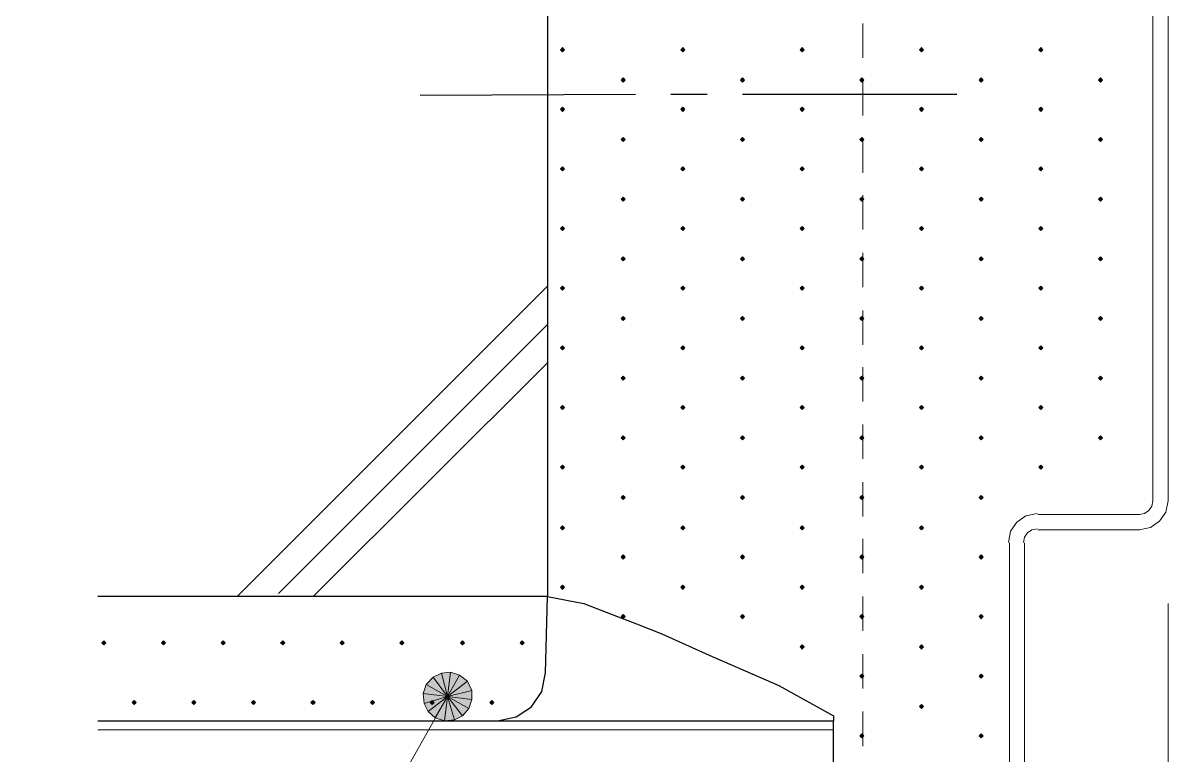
# Model space of a CAD drawing. Header units: millimetres. Extents: x 0 to 420, y 0 to 297.
# Drawn here: x 213.23 to 237.21, y 87.88 to 103.22 of the extents above; entities that cross this region are included whole.
import ezdxf

# ---------------------------------------------------------------- set-up
doc = ezdxf.new("R2010")
doc.units = ezdxf.units.MM

msp = doc.modelspace()

# ---------------------------------------------------------------- hatches: boundary and pattern name
for points in [[(224.536, 102.701), (224.515, 102.679), (224.494, 102.658), (224.515, 102.637), (224.536, 102.616), (224.557, 102.637), (224.578, 102.658), (224.557, 102.679), (224.536, 102.701)], [(227.055, 102.701), (227.034, 102.679), (227.012, 102.658), (227.034, 102.637), (227.055, 102.616), (227.076, 102.637), (227.097, 102.658), (227.076, 102.679), (227.055, 102.701)], [(229.553, 102.701), (229.531, 102.679), (229.51, 102.658), (229.531, 102.637), (229.553, 102.616), (229.574, 102.637), (229.595, 102.658), (229.574, 102.679), (229.553, 102.701)], [(232.05, 102.701), (232.029, 102.679), (232.008, 102.658), (232.029, 102.637), (232.05, 102.616), (232.071, 102.637), (232.093, 102.658), (232.071, 102.679), (232.05, 102.701)], [(234.548, 102.701), (234.527, 102.679), (234.505, 102.658), (234.527, 102.637), (234.548, 102.616), (234.569, 102.637), (234.59, 102.658), (234.569, 102.679), (234.548, 102.701)], [(225.806, 102.066), (225.785, 102.045), (225.764, 102.023), (225.785, 102.002), (225.806, 101.981), (225.827, 102.002), (225.848, 102.023), (225.827, 102.045), (225.806, 102.066)], [(228.304, 102.066), (228.283, 102.045), (228.261, 102.023), (228.283, 102.002), (228.304, 101.981), (228.325, 102.002), (228.346, 102.023), (228.325, 102.045), (228.304, 102.066)], [(230.801, 102.066), (230.78, 102.045), (230.759, 102.023), (230.78, 102.002), (230.801, 101.981), (230.822, 102.002), (230.844, 102.023), (230.822, 102.045), (230.801, 102.066)], [(233.299, 102.066), (233.278, 102.045), (233.257, 102.023), (233.278, 102.002), (233.299, 101.981), (233.32, 102.002), (233.341, 102.023), (233.32, 102.045), (233.299, 102.066)], [(235.797, 102.066), (235.776, 102.045), (235.754, 102.023), (235.776, 102.002), (235.797, 101.981), (235.818, 102.002), (235.839, 102.023), (235.818, 102.045), (235.797, 102.066)], [(224.536, 101.452), (224.515, 101.431), (224.494, 101.409), (224.515, 101.388), (224.536, 101.367), (224.557, 101.388), (224.578, 101.409), (224.557, 101.431), (224.536, 101.452)], [(227.055, 101.452), (227.034, 101.431), (227.012, 101.409), (227.034, 101.388), (227.055, 101.367), (227.076, 101.388), (227.097, 101.409), (227.076, 101.431), (227.055, 101.452)], [(229.553, 101.452), (229.531, 101.431), (229.51, 101.409), (229.531, 101.388), (229.553, 101.367), (229.574, 101.388), (229.595, 101.409), (229.574, 101.431), (229.553, 101.452)], [(232.05, 101.452), (232.029, 101.431), (232.008, 101.409), (232.029, 101.388), (232.05, 101.367), (232.071, 101.388), (232.093, 101.409), (232.071, 101.431), (232.05, 101.452)], [(234.548, 101.452), (234.527, 101.431), (234.505, 101.409), (234.527, 101.388), (234.548, 101.367), (234.569, 101.388), (234.59, 101.409), (234.569, 101.431), (234.548, 101.452)], [(225.806, 100.817), (225.785, 100.796), (225.764, 100.775), (225.785, 100.753), (225.806, 100.732), (225.827, 100.753), (225.848, 100.775), (225.827, 100.796), (225.806, 100.817)], [(228.304, 100.817), (228.283, 100.796), (228.261, 100.775), (228.283, 100.753), (228.304, 100.732), (228.325, 100.753), (228.346, 100.775), (228.325, 100.796), (228.304, 100.817)], [(230.801, 100.817), (230.78, 100.796), (230.759, 100.775), (230.78, 100.753), (230.801, 100.732), (230.822, 100.753), (230.844, 100.775), (230.822, 100.796), (230.801, 100.817)], [(233.299, 100.817), (233.278, 100.796), (233.257, 100.775), (233.278, 100.753), (233.299, 100.732), (233.32, 100.753), (233.341, 100.775), (233.32, 100.796), (233.299, 100.817)], [(235.797, 100.817), (235.776, 100.796), (235.754, 100.775), (235.776, 100.753), (235.797, 100.732), (235.818, 100.753), (235.839, 100.775), (235.818, 100.796), (235.797, 100.817)], [(224.536, 100.203), (224.515, 100.182), (224.494, 100.161), (224.515, 100.139), (224.536, 100.118), (224.557, 100.139), (224.578, 100.161), (224.557, 100.182), (224.536, 100.203)], [(227.055, 100.203), (227.034, 100.182), (227.012, 100.161), (227.034, 100.139), (227.055, 100.118), (227.076, 100.139), (227.097, 100.161), (227.076, 100.182), (227.055, 100.203)], [(229.553, 100.203), (229.531, 100.182), (229.51, 100.161), (229.531, 100.139), (229.553, 100.118), (229.574, 100.139), (229.595, 100.161), (229.574, 100.182), (229.553, 100.203)], [(232.05, 100.203), (232.029, 100.182), (232.008, 100.161), (232.029, 100.139), (232.05, 100.118), (232.071, 100.139), (232.093, 100.161), (232.071, 100.182), (232.05, 100.203)], [(234.548, 100.203), (234.527, 100.182), (234.505, 100.161), (234.527, 100.139), (234.548, 100.118), (234.569, 100.139), (234.59, 100.161), (234.569, 100.182), (234.548, 100.203)], [(225.806, 99.568), (225.785, 99.547), (225.764, 99.526), (225.785, 99.504), (225.806, 99.483), (225.827, 99.504), (225.848, 99.526), (225.827, 99.547), (225.806, 99.568)], [(228.304, 99.568), (228.283, 99.547), (228.261, 99.526), (228.283, 99.504), (228.304, 99.483), (228.325, 99.504), (228.346, 99.526), (228.325, 99.547), (228.304, 99.568)], [(230.801, 99.568), (230.78, 99.547), (230.759, 99.526), (230.78, 99.504), (230.801, 99.483), (230.822, 99.504), (230.844, 99.526), (230.822, 99.547), (230.801, 99.568)], [(233.299, 99.568), (233.278, 99.547), (233.257, 99.526), (233.278, 99.504), (233.299, 99.483), (233.32, 99.504), (233.341, 99.526), (233.32, 99.547), (233.299, 99.568)], [(235.797, 99.568), (235.776, 99.547), (235.754, 99.526), (235.776, 99.504), (235.797, 99.483), (235.818, 99.504), (235.839, 99.526), (235.818, 99.547), (235.797, 99.568)], [(224.536, 98.954), (224.515, 98.933), (224.494, 98.912), (224.515, 98.891), (224.536, 98.87), (224.557, 98.891), (224.578, 98.912), (224.557, 98.933), (224.536, 98.954)], [(227.055, 98.954), (227.034, 98.933), (227.012, 98.912), (227.034, 98.891), (227.055, 98.87), (227.076, 98.891), (227.097, 98.912), (227.076, 98.933), (227.055, 98.954)], [(229.553, 98.954), (229.531, 98.933), (229.51, 98.912), (229.531, 98.891), (229.553, 98.87), (229.574, 98.891), (229.595, 98.912), (229.574, 98.933), (229.553, 98.954)], [(232.05, 98.954), (232.029, 98.933), (232.008, 98.912), (232.029, 98.891), (232.05, 98.87), (232.071, 98.891), (232.093, 98.912), (232.071, 98.933), (232.05, 98.954)], [(234.548, 98.954), (234.527, 98.933), (234.505, 98.912), (234.527, 98.891), (234.548, 98.87), (234.569, 98.891), (234.59, 98.912), (234.569, 98.933), (234.548, 98.954)], [(225.806, 98.319), (225.785, 98.298), (225.764, 98.277), (225.785, 98.256), (225.806, 98.234), (225.827, 98.256), (225.848, 98.277), (225.827, 98.298), (225.806, 98.319)], [(228.304, 98.319), (228.283, 98.298), (228.261, 98.277), (228.283, 98.256), (228.304, 98.234), (228.325, 98.256), (228.346, 98.277), (228.325, 98.298), (228.304, 98.319)], [(230.801, 98.319), (230.78, 98.298), (230.759, 98.277), (230.78, 98.256), (230.801, 98.234), (230.822, 98.256), (230.844, 98.277), (230.822, 98.298), (230.801, 98.319)], [(233.299, 98.319), (233.278, 98.298), (233.257, 98.277), (233.278, 98.256), (233.299, 98.234), (233.32, 98.256), (233.341, 98.277), (233.32, 98.298), (233.299, 98.319)], [(235.797, 98.319), (235.776, 98.298), (235.754, 98.277), (235.776, 98.256), (235.797, 98.234), (235.818, 98.256), (235.839, 98.277), (235.818, 98.298), (235.797, 98.319)], [(224.536, 97.705), (224.515, 97.684), (224.494, 97.663), (224.515, 97.642), (224.536, 97.621), (224.557, 97.642), (224.578, 97.663), (224.557, 97.684), (224.536, 97.705)], [(227.055, 97.705), (227.034, 97.684), (227.012, 97.663), (227.034, 97.642), (227.055, 97.621), (227.076, 97.642), (227.097, 97.663), (227.076, 97.684), (227.055, 97.705)], [(229.553, 97.705), (229.531, 97.684), (229.51, 97.663), (229.531, 97.642), (229.553, 97.621), (229.574, 97.642), (229.595, 97.663), (229.574, 97.684), (229.553, 97.705)], [(232.05, 97.705), (232.029, 97.684), (232.008, 97.663), (232.029, 97.642), (232.05, 97.621), (232.071, 97.642), (232.093, 97.663), (232.071, 97.684), (232.05, 97.705)], [(234.548, 97.705), (234.527, 97.684), (234.505, 97.663), (234.527, 97.642), (234.548, 97.621), (234.569, 97.642), (234.59, 97.663), (234.569, 97.684), (234.548, 97.705)], [(225.806, 97.07), (225.785, 97.049), (225.764, 97.028), (225.785, 97.007), (225.806, 96.986), (225.827, 97.007), (225.848, 97.028), (225.827, 97.049), (225.806, 97.07)], [(228.304, 97.07), (228.283, 97.049), (228.261, 97.028), (228.283, 97.007), (228.304, 96.986), (228.325, 97.007), (228.346, 97.028), (228.325, 97.049), (228.304, 97.07)], [(230.801, 97.07), (230.78, 97.049), (230.759, 97.028), (230.78, 97.007), (230.801, 96.986), (230.822, 97.007), (230.844, 97.028), (230.822, 97.049), (230.801, 97.07)], [(233.299, 97.07), (233.278, 97.049), (233.257, 97.028), (233.278, 97.007), (233.299, 96.986), (233.32, 97.007), (233.341, 97.028), (233.32, 97.049), (233.299, 97.07)], [(235.797, 97.07), (235.776, 97.049), (235.754, 97.028), (235.776, 97.007), (235.797, 96.986), (235.818, 97.007), (235.839, 97.028), (235.818, 97.049), (235.797, 97.07)], [(224.536, 96.456), (224.515, 96.435), (224.494, 96.414), (224.515, 96.393), (224.536, 96.372), (224.557, 96.393), (224.578, 96.414), (224.557, 96.435), (224.536, 96.456)], [(227.055, 96.456), (227.034, 96.435), (227.012, 96.414), (227.034, 96.393), (227.055, 96.372), (227.076, 96.393), (227.097, 96.414), (227.076, 96.435), (227.055, 96.456)], [(229.553, 96.456), (229.531, 96.435), (229.51, 96.414), (229.531, 96.393), (229.553, 96.372), (229.574, 96.393), (229.595, 96.414), (229.574, 96.435), (229.553, 96.456)], [(232.05, 96.456), (232.029, 96.435), (232.008, 96.414), (232.029, 96.393), (232.05, 96.372), (232.071, 96.393), (232.093, 96.414), (232.071, 96.435), (232.05, 96.456)], [(234.548, 96.456), (234.527, 96.435), (234.505, 96.414), (234.527, 96.393), (234.548, 96.372), (234.569, 96.393), (234.59, 96.414), (234.569, 96.435), (234.548, 96.456)], [(225.806, 95.821), (225.785, 95.8), (225.764, 95.779), (225.785, 95.758), (225.806, 95.737), (225.827, 95.758), (225.848, 95.779), (225.827, 95.8), (225.806, 95.821)], [(228.304, 95.821), (228.283, 95.8), (228.261, 95.779), (228.283, 95.758), (228.304, 95.737), (228.325, 95.758), (228.346, 95.779), (228.325, 95.8), (228.304, 95.821)], [(230.801, 95.821), (230.78, 95.8), (230.759, 95.779), (230.78, 95.758), (230.801, 95.737), (230.822, 95.758), (230.844, 95.779), (230.822, 95.8), (230.801, 95.821)], [(233.299, 95.821), (233.278, 95.8), (233.257, 95.779), (233.278, 95.758), (233.299, 95.737), (233.32, 95.758), (233.341, 95.779), (233.32, 95.8), (233.299, 95.821)], [(235.797, 95.821), (235.776, 95.8), (235.754, 95.779), (235.776, 95.758), (235.797, 95.737), (235.818, 95.758), (235.839, 95.779), (235.818, 95.8), (235.797, 95.821)], [(224.536, 95.208), (224.515, 95.187), (224.494, 95.165), (224.515, 95.144), (224.536, 95.123), (224.557, 95.144), (224.578, 95.165), (224.557, 95.187), (224.536, 95.208)], [(227.055, 95.208), (227.034, 95.187), (227.012, 95.165), (227.034, 95.144), (227.055, 95.123), (227.076, 95.144), (227.097, 95.165), (227.076, 95.187), (227.055, 95.208)], [(229.553, 95.208), (229.531, 95.187), (229.51, 95.165), (229.531, 95.144), (229.553, 95.123), (229.574, 95.144), (229.595, 95.165), (229.574, 95.187), (229.553, 95.208)], [(232.05, 95.208), (232.029, 95.187), (232.008, 95.165), (232.029, 95.144), (232.05, 95.123), (232.071, 95.144), (232.093, 95.165), (232.071, 95.187), (232.05, 95.208)], [(234.548, 95.208), (234.527, 95.187), (234.505, 95.165), (234.527, 95.144), (234.548, 95.123), (234.569, 95.144), (234.59, 95.165), (234.569, 95.187), (234.548, 95.208)], [(225.806, 94.573), (225.785, 94.552), (225.764, 94.53), (225.785, 94.509), (225.806, 94.488), (225.827, 94.509), (225.848, 94.53), (225.827, 94.552), (225.806, 94.573)], [(228.304, 94.573), (228.283, 94.552), (228.261, 94.53), (228.283, 94.509), (228.304, 94.488), (228.325, 94.509), (228.346, 94.53), (228.325, 94.552), (228.304, 94.573)], [(230.801, 94.573), (230.78, 94.552), (230.759, 94.53), (230.78, 94.509), (230.801, 94.488), (230.822, 94.509), (230.844, 94.53), (230.822, 94.552), (230.801, 94.573)], [(233.299, 94.573), (233.278, 94.552), (233.257, 94.53), (233.278, 94.509), (233.299, 94.488), (233.32, 94.509), (233.341, 94.53), (233.32, 94.552), (233.299, 94.573)], [(235.797, 94.573), (235.776, 94.552), (235.754, 94.53), (235.776, 94.509), (235.797, 94.488), (235.818, 94.509), (235.839, 94.53), (235.818, 94.552), (235.797, 94.573)], [(224.536, 93.959), (224.515, 93.938), (224.494, 93.916), (224.515, 93.895), (224.536, 93.874), (224.557, 93.895), (224.578, 93.916), (224.557, 93.938), (224.536, 93.959)], [(227.055, 93.959), (227.034, 93.938), (227.012, 93.916), (227.034, 93.895), (227.055, 93.874), (227.076, 93.895), (227.097, 93.916), (227.076, 93.938), (227.055, 93.959)], [(229.553, 93.959), (229.531, 93.938), (229.51, 93.916), (229.531, 93.895), (229.553, 93.874), (229.574, 93.895), (229.595, 93.916), (229.574, 93.938), (229.553, 93.959)], [(232.05, 93.959), (232.029, 93.938), (232.008, 93.916), (232.029, 93.895), (232.05, 93.874), (232.071, 93.895), (232.093, 93.916), (232.071, 93.938), (232.05, 93.959)], [(234.548, 93.959), (234.527, 93.938), (234.505, 93.916), (234.527, 93.895), (234.548, 93.874), (234.569, 93.895), (234.59, 93.916), (234.569, 93.938), (234.548, 93.959)], [(225.806, 93.324), (225.785, 93.303), (225.764, 93.281), (225.785, 93.26), (225.806, 93.239), (225.827, 93.26), (225.848, 93.281), (225.827, 93.303), (225.806, 93.324)], [(228.304, 93.324), (228.283, 93.303), (228.261, 93.281), (228.283, 93.26), (228.304, 93.239), (228.325, 93.26), (228.346, 93.281), (228.325, 93.303), (228.304, 93.324)], [(230.801, 93.324), (230.78, 93.303), (230.759, 93.281), (230.78, 93.26), (230.801, 93.239), (230.822, 93.26), (230.844, 93.281), (230.822, 93.303), (230.801, 93.324)], [(233.299, 93.324), (233.278, 93.303), (233.257, 93.281), (233.278, 93.26), (233.299, 93.239), (233.32, 93.26), (233.341, 93.281), (233.32, 93.303), (233.299, 93.324)], [(224.536, 92.689), (224.515, 92.668), (224.494, 92.646), (224.515, 92.625), (224.536, 92.604), (224.557, 92.625), (224.578, 92.646), (224.557, 92.668), (224.536, 92.689)], [(227.055, 92.689), (227.034, 92.668), (227.012, 92.646), (227.034, 92.625), (227.055, 92.604), (227.076, 92.625), (227.097, 92.646), (227.076, 92.668), (227.055, 92.689)], [(229.553, 92.689), (229.531, 92.668), (229.51, 92.646), (229.531, 92.625), (229.553, 92.604), (229.574, 92.625), (229.595, 92.646), (229.574, 92.668), (229.553, 92.689)], [(232.05, 92.689), (232.029, 92.668), (232.008, 92.646), (232.029, 92.625), (232.05, 92.604), (232.071, 92.625), (232.093, 92.646), (232.071, 92.668), (232.05, 92.689)], [(225.806, 92.075), (225.785, 92.054), (225.764, 92.033), (225.785, 92.012), (225.806, 91.99), (225.827, 92.012), (225.848, 92.033), (225.827, 92.054), (225.806, 92.075)], [(228.304, 92.075), (228.283, 92.054), (228.261, 92.033), (228.283, 92.012), (228.304, 91.99), (228.325, 92.012), (228.346, 92.033), (228.325, 92.054), (228.304, 92.075)], [(230.801, 92.075), (230.78, 92.054), (230.759, 92.033), (230.78, 92.012), (230.801, 91.99), (230.822, 92.012), (230.844, 92.033), (230.822, 92.054), (230.801, 92.075)], [(233.299, 92.075), (233.278, 92.054), (233.257, 92.033), (233.278, 92.012), (233.299, 91.99), (233.32, 92.012), (233.341, 92.033), (233.32, 92.054), (233.299, 92.075)], [(224.536, 91.44), (224.515, 91.419), (224.494, 91.398), (224.515, 91.377), (224.536, 91.355), (224.557, 91.377), (224.578, 91.398), (224.557, 91.419), (224.536, 91.44)], [(227.055, 91.44), (227.034, 91.419), (227.012, 91.398), (227.034, 91.377), (227.055, 91.355), (227.076, 91.377), (227.097, 91.398), (227.076, 91.419), (227.055, 91.44)], [(229.553, 91.44), (229.531, 91.419), (229.51, 91.398), (229.531, 91.377), (229.553, 91.355), (229.574, 91.377), (229.595, 91.398), (229.574, 91.419), (229.553, 91.44)], [(232.05, 91.44), (232.029, 91.419), (232.008, 91.398), (232.029, 91.377), (232.05, 91.355), (232.071, 91.377), (232.093, 91.398), (232.071, 91.419), (232.05, 91.44)], [(225.806, 90.826), (225.785, 90.805), (225.764, 90.784), (225.785, 90.763), (225.806, 90.741), (225.827, 90.763), (225.848, 90.784), (225.827, 90.805), (225.806, 90.826)], [(228.304, 90.826), (228.283, 90.805), (228.261, 90.784), (228.283, 90.763), (228.304, 90.741), (228.325, 90.763), (228.346, 90.784), (228.325, 90.805), (228.304, 90.826)], [(230.801, 90.826), (230.78, 90.805), (230.759, 90.784), (230.78, 90.763), (230.801, 90.741), (230.822, 90.763), (230.844, 90.784), (230.822, 90.805), (230.801, 90.826)], [(233.299, 90.826), (233.278, 90.805), (233.257, 90.784), (233.278, 90.763), (233.299, 90.741), (233.32, 90.763), (233.341, 90.784), (233.32, 90.805), (233.299, 90.826)], [(214.926, 90.276), (214.905, 90.255), (214.884, 90.234), (214.905, 90.212), (214.926, 90.191), (214.947, 90.212), (214.969, 90.234), (214.947, 90.255), (214.926, 90.276)], [(216.175, 90.276), (216.154, 90.255), (216.133, 90.234), (216.154, 90.212), (216.175, 90.191), (216.196, 90.212), (216.218, 90.234), (216.196, 90.255), (216.175, 90.276)], [(217.424, 90.276), (217.403, 90.255), (217.382, 90.234), (217.403, 90.212), (217.424, 90.191), (217.445, 90.212), (217.466, 90.234), (217.445, 90.255), (217.424, 90.276)], [(218.673, 90.276), (218.652, 90.255), (218.63, 90.234), (218.652, 90.212), (218.673, 90.191), (218.694, 90.212), (218.715, 90.234), (218.694, 90.255), (218.673, 90.276)], [(219.922, 90.276), (219.901, 90.255), (219.879, 90.234), (219.901, 90.212), (219.922, 90.191), (219.943, 90.212), (219.964, 90.234), (219.943, 90.255), (219.922, 90.276)], [(221.171, 90.276), (221.149, 90.255), (221.128, 90.234), (221.149, 90.212), (221.171, 90.191), (221.192, 90.212), (221.213, 90.234), (221.192, 90.255), (221.171, 90.276)], [(222.441, 90.276), (222.419, 90.255), (222.398, 90.234), (222.419, 90.212), (222.441, 90.191), (222.462, 90.212), (222.483, 90.234), (222.462, 90.255), (222.441, 90.276)], [(223.689, 90.276), (223.668, 90.255), (223.647, 90.234), (223.668, 90.212), (223.689, 90.191), (223.711, 90.212), (223.732, 90.234), (223.711, 90.255), (223.689, 90.276)], [(229.553, 90.191), (229.531, 90.17), (229.51, 90.149), (229.531, 90.128), (229.553, 90.106), (229.574, 90.128), (229.595, 90.149), (229.574, 90.17), (229.553, 90.191)], [(232.05, 90.191), (232.029, 90.17), (232.008, 90.149), (232.029, 90.128), (232.05, 90.106), (232.071, 90.128), (232.093, 90.149), (232.071, 90.17), (232.05, 90.191)], [(230.801, 89.577), (230.78, 89.556), (230.759, 89.535), (230.78, 89.514), (230.801, 89.493), (230.822, 89.514), (230.844, 89.535), (230.822, 89.556), (230.801, 89.577)], [(233.299, 89.577), (233.278, 89.556), (233.257, 89.535), (233.278, 89.514), (233.299, 89.493), (233.32, 89.514), (233.341, 89.535), (233.32, 89.556), (233.299, 89.577)], [(215.561, 89.027), (215.54, 89.006), (215.519, 88.985), (215.54, 88.963), (215.561, 88.942), (215.583, 88.963), (215.604, 88.985), (215.583, 89.006), (215.561, 89.027)], [(216.81, 89.027), (216.789, 89.006), (216.768, 88.985), (216.789, 88.963), (216.81, 88.942), (216.831, 88.963), (216.853, 88.985), (216.831, 89.006), (216.81, 89.027)], [(218.059, 89.027), (218.038, 89.006), (218.017, 88.985), (218.038, 88.963), (218.059, 88.942), (218.08, 88.963), (218.101, 88.985), (218.08, 89.006), (218.059, 89.027)], [(219.308, 89.027), (219.287, 89.006), (219.266, 88.985), (219.287, 88.963), (219.308, 88.942), (219.329, 88.963), (219.35, 88.985), (219.329, 89.006), (219.308, 89.027)], [(220.557, 89.027), (220.536, 89.006), (220.514, 88.985), (220.536, 88.963), (220.557, 88.942), (220.578, 88.963), (220.599, 88.985), (220.578, 89.006), (220.557, 89.027)], [(221.805, 89.027), (221.784, 89.006), (221.763, 88.985), (221.784, 88.963), (221.805, 88.942), (221.827, 88.963), (221.848, 88.985), (221.827, 89.006), (221.805, 89.027)], [(222.441, 88.709), (222.568, 88.858), (222.123, 89.112), (222.441, 88.709)], [(223.054, 89.027), (223.033, 89.006), (223.012, 88.985), (223.033, 88.963), (223.054, 88.942), (223.076, 88.963), (223.097, 88.985), (223.076, 89.006), (223.054, 89.027)], [(232.05, 88.942), (232.029, 88.921), (232.008, 88.9), (232.029, 88.879), (232.05, 88.858), (232.071, 88.879), (232.093, 88.9), (232.071, 88.921), (232.05, 88.942)], [(230.801, 88.329), (230.78, 88.307), (230.759, 88.286), (230.78, 88.265), (230.801, 88.244), (230.822, 88.265), (230.844, 88.286), (230.822, 88.307), (230.801, 88.329)], [(233.299, 88.329), (233.278, 88.307), (233.257, 88.286), (233.278, 88.265), (233.299, 88.244), (233.32, 88.265), (233.341, 88.286), (233.32, 88.307), (233.299, 88.329)]]:
    msp.add_hatch(color=7).paths.add_polyline_path(points)
h = msp.add_hatch(color=7)
h.paths.add_polyline_path([(221.996, 89.598), (221.827, 89.514), (222.123, 89.112), (221.996, 89.598)])
h.paths.add_polyline_path([(221.827, 89.514), (222.123, 89.112), (221.679, 89.366), (221.827, 89.514)])
h.paths.add_polyline_path([(222.123, 89.112), (221.679, 89.366), (221.615, 89.175), (222.123, 89.112)])
h = msp.add_hatch(color=7)
h.paths.add_polyline_path([(222.546, 89.429), (222.377, 89.556), (222.123, 89.112), (222.546, 89.429)])
h.paths.add_polyline_path([(222.377, 89.556), (222.123, 89.112), (222.187, 89.62), (222.377, 89.556)])
h.paths.add_polyline_path([(222.123, 89.112), (222.187, 89.62), (221.996, 89.598), (222.123, 89.112)])
h = msp.add_hatch(color=7)
h.paths.add_polyline_path([(222.568, 88.858), (222.631, 89.048), (222.123, 89.112), (222.568, 88.858)])
h.paths.add_polyline_path([(222.631, 89.048), (222.123, 89.112), (222.631, 89.239), (222.631, 89.048)])
h.paths.add_polyline_path([(222.123, 89.112), (222.631, 89.239), (222.546, 89.429), (222.123, 89.112)])
h = msp.add_hatch(color=7)
h.paths.add_polyline_path([(221.615, 89.175), (221.636, 88.963), (222.123, 89.112), (221.615, 89.175)])
h.paths.add_polyline_path([(221.636, 88.963), (222.123, 89.112), (221.721, 88.794), (221.636, 88.963)])
h.paths.add_polyline_path([(222.123, 89.112), (221.721, 88.794), (221.869, 88.667), (222.123, 89.112)])
h = msp.add_hatch(color=7)
h.paths.add_polyline_path([(221.869, 88.667), (222.06, 88.604), (222.123, 89.112), (221.869, 88.667)])
h.paths.add_polyline_path([(222.06, 88.604), (222.123, 89.112), (222.271, 88.625), (222.06, 88.604)])
h.paths.add_polyline_path([(222.123, 89.112), (222.271, 88.625), (222.441, 88.709), (222.123, 89.112)])

# ---------------------------------------------------------------- linework, layer by layer
at = {"lineweight": 25}
for points in [[(214.799, 111.21), (224.219, 111.21), (224.219, 91.207), (214.799, 91.207)], [(221.552, 101.706), (226.06, 101.727)], [(226.801, 101.727), (227.563, 101.727)], [(228.304, 101.727), (232.791, 101.727)]]:
    msp.add_lwpolyline(points, dxfattribs=at)
at = {"lineweight": 13}
for points in [[(236.897, 93.197), (236.897, 109.199)], [(237.215, 93.197), (237.215, 109.199)], [(230.822, 102.489), (230.822, 103.209)], [(230.822, 101.282), (230.822, 102.002)], [(230.822, 100.076), (230.822, 100.796)], [(230.822, 98.891), (230.822, 99.61)], [(230.822, 97.684), (230.822, 98.404)], [(224.219, 97.705), (217.72, 91.207)], [(230.822, 96.478), (230.822, 97.197)], [(224.219, 96.901), (218.588, 91.271)], [(224.219, 96.097), (219.308, 91.207)], [(230.822, 95.292), (230.822, 96.012)], [(230.822, 94.086), (230.822, 94.805)], [(230.822, 92.879), (230.822, 93.599)], [(236.612, 92.922), (236.723, 92.944), (236.814, 93.005), (236.875, 93.096), (236.897, 93.207)], [(236.612, 92.604), (236.846, 92.652), (237.038, 92.781), (237.167, 92.973), (237.215, 93.207)], [(234.474, 92.943), (234.239, 92.895), (234.047, 92.766), (233.918, 92.574), (233.871, 92.34)], [(234.484, 92.922), (236.622, 92.922)], [(234.474, 92.625), (234.363, 92.603), (234.272, 92.542), (234.21, 92.451), (234.188, 92.34)], [(234.484, 92.604), (236.622, 92.604)], [(230.822, 91.694), (230.822, 92.414)], [(233.892, 84.603), (233.892, 92.329)], [(234.209, 84.603), (234.209, 92.329)], [(230.822, 90.487), (230.822, 91.207)], [(237.215, 91.059), (237.215, 77.343)], [(230.822, 89.281), (230.822, 90.001)], [(222.123, 89.112), (213.233, 73.343)], [(230.822, 88.074), (230.822, 88.794)], [(214.799, 88.413), (230.209, 88.413)]]:
    msp.add_lwpolyline(points, dxfattribs=at)
at = {"lineweight": 0}
for points in [[(224.536, 102.701), (224.515, 102.679), (224.494, 102.658), (224.515, 102.637), (224.536, 102.616), (224.557, 102.637), (224.578, 102.658), (224.557, 102.679)], [(227.055, 102.701), (227.034, 102.679), (227.012, 102.658), (227.034, 102.637), (227.055, 102.616), (227.076, 102.637), (227.097, 102.658), (227.076, 102.679)], [(229.553, 102.701), (229.531, 102.679), (229.51, 102.658), (229.531, 102.637), (229.553, 102.616), (229.574, 102.637), (229.595, 102.658), (229.574, 102.679)], [(232.05, 102.701), (232.029, 102.679), (232.008, 102.658), (232.029, 102.637), (232.05, 102.616), (232.071, 102.637), (232.093, 102.658), (232.071, 102.679)], [(234.548, 102.701), (234.527, 102.679), (234.505, 102.658), (234.527, 102.637), (234.548, 102.616), (234.569, 102.637), (234.59, 102.658), (234.569, 102.679)], [(225.806, 102.066), (225.785, 102.045), (225.764, 102.023), (225.785, 102.002), (225.806, 101.981), (225.827, 102.002), (225.848, 102.023), (225.827, 102.045)], [(228.304, 102.066), (228.283, 102.045), (228.261, 102.023), (228.283, 102.002), (228.304, 101.981), (228.325, 102.002), (228.346, 102.023), (228.325, 102.045)], [(230.801, 102.066), (230.78, 102.045), (230.759, 102.023), (230.78, 102.002), (230.801, 101.981), (230.822, 102.002), (230.844, 102.023), (230.822, 102.045)], [(233.299, 102.066), (233.278, 102.045), (233.257, 102.023), (233.278, 102.002), (233.299, 101.981), (233.32, 102.002), (233.341, 102.023), (233.32, 102.045)], [(235.797, 102.066), (235.776, 102.045), (235.754, 102.023), (235.776, 102.002), (235.797, 101.981), (235.818, 102.002), (235.839, 102.023), (235.818, 102.045)], [(224.536, 101.452), (224.515, 101.431), (224.494, 101.409), (224.515, 101.388), (224.536, 101.367), (224.557, 101.388), (224.578, 101.409), (224.557, 101.431)], [(227.055, 101.452), (227.034, 101.431), (227.012, 101.409), (227.034, 101.388), (227.055, 101.367), (227.076, 101.388), (227.097, 101.409), (227.076, 101.431)], [(229.553, 101.452), (229.531, 101.431), (229.51, 101.409), (229.531, 101.388), (229.553, 101.367), (229.574, 101.388), (229.595, 101.409), (229.574, 101.431)], [(232.05, 101.452), (232.029, 101.431), (232.008, 101.409), (232.029, 101.388), (232.05, 101.367), (232.071, 101.388), (232.093, 101.409), (232.071, 101.431)], [(234.548, 101.452), (234.527, 101.431), (234.505, 101.409), (234.527, 101.388), (234.548, 101.367), (234.569, 101.388), (234.59, 101.409), (234.569, 101.431)], [(225.806, 100.817), (225.785, 100.796), (225.764, 100.775), (225.785, 100.753), (225.806, 100.732), (225.827, 100.753), (225.848, 100.775), (225.827, 100.796)], [(228.304, 100.817), (228.283, 100.796), (228.261, 100.775), (228.283, 100.753), (228.304, 100.732), (228.325, 100.753), (228.346, 100.775), (228.325, 100.796)], [(230.801, 100.817), (230.78, 100.796), (230.759, 100.775), (230.78, 100.753), (230.801, 100.732), (230.822, 100.753), (230.844, 100.775), (230.822, 100.796)], [(233.299, 100.817), (233.278, 100.796), (233.257, 100.775), (233.278, 100.753), (233.299, 100.732), (233.32, 100.753), (233.341, 100.775), (233.32, 100.796)], [(235.797, 100.817), (235.776, 100.796), (235.754, 100.775), (235.776, 100.753), (235.797, 100.732), (235.818, 100.753), (235.839, 100.775), (235.818, 100.796)], [(224.536, 100.203), (224.515, 100.182), (224.494, 100.161), (224.515, 100.139), (224.536, 100.118), (224.557, 100.139), (224.578, 100.161), (224.557, 100.182)], [(227.055, 100.203), (227.034, 100.182), (227.012, 100.161), (227.034, 100.139), (227.055, 100.118), (227.076, 100.139), (227.097, 100.161), (227.076, 100.182)], [(229.553, 100.203), (229.531, 100.182), (229.51, 100.161), (229.531, 100.139), (229.553, 100.118), (229.574, 100.139), (229.595, 100.161), (229.574, 100.182)], [(232.05, 100.203), (232.029, 100.182), (232.008, 100.161), (232.029, 100.139), (232.05, 100.118), (232.071, 100.139), (232.093, 100.161), (232.071, 100.182)], [(234.548, 100.203), (234.527, 100.182), (234.505, 100.161), (234.527, 100.139), (234.548, 100.118), (234.569, 100.139), (234.59, 100.161), (234.569, 100.182)], [(225.806, 99.568), (225.785, 99.547), (225.764, 99.526), (225.785, 99.504), (225.806, 99.483), (225.827, 99.504), (225.848, 99.526), (225.827, 99.547)], [(228.304, 99.568), (228.283, 99.547), (228.261, 99.526), (228.283, 99.504), (228.304, 99.483), (228.325, 99.504), (228.346, 99.526), (228.325, 99.547)], [(230.801, 99.568), (230.78, 99.547), (230.759, 99.526), (230.78, 99.504), (230.801, 99.483), (230.822, 99.504), (230.844, 99.526), (230.822, 99.547)], [(233.299, 99.568), (233.278, 99.547), (233.257, 99.526), (233.278, 99.504), (233.299, 99.483), (233.32, 99.504), (233.341, 99.526), (233.32, 99.547)], [(235.797, 99.568), (235.776, 99.547), (235.754, 99.526), (235.776, 99.504), (235.797, 99.483), (235.818, 99.504), (235.839, 99.526), (235.818, 99.547)], [(224.536, 98.954), (224.515, 98.933), (224.494, 98.912), (224.515, 98.891), (224.536, 98.87), (224.557, 98.891), (224.578, 98.912), (224.557, 98.933)], [(227.055, 98.954), (227.034, 98.933), (227.012, 98.912), (227.034, 98.891), (227.055, 98.87), (227.076, 98.891), (227.097, 98.912), (227.076, 98.933)], [(229.553, 98.954), (229.531, 98.933), (229.51, 98.912), (229.531, 98.891), (229.553, 98.87), (229.574, 98.891), (229.595, 98.912), (229.574, 98.933)], [(232.05, 98.954), (232.029, 98.933), (232.008, 98.912), (232.029, 98.891), (232.05, 98.87), (232.071, 98.891), (232.093, 98.912), (232.071, 98.933)], [(234.548, 98.954), (234.527, 98.933), (234.505, 98.912), (234.527, 98.891), (234.548, 98.87), (234.569, 98.891), (234.59, 98.912), (234.569, 98.933)], [(225.806, 98.319), (225.785, 98.298), (225.764, 98.277), (225.785, 98.256), (225.806, 98.234), (225.827, 98.256), (225.848, 98.277), (225.827, 98.298)], [(228.304, 98.319), (228.283, 98.298), (228.261, 98.277), (228.283, 98.256), (228.304, 98.234), (228.325, 98.256), (228.346, 98.277), (228.325, 98.298)], [(230.801, 98.319), (230.78, 98.298), (230.759, 98.277), (230.78, 98.256), (230.801, 98.234), (230.822, 98.256), (230.844, 98.277), (230.822, 98.298)], [(233.299, 98.319), (233.278, 98.298), (233.257, 98.277), (233.278, 98.256), (233.299, 98.234), (233.32, 98.256), (233.341, 98.277), (233.32, 98.298)], [(235.797, 98.319), (235.776, 98.298), (235.754, 98.277), (235.776, 98.256), (235.797, 98.234), (235.818, 98.256), (235.839, 98.277), (235.818, 98.298)], [(224.536, 97.705), (224.515, 97.684), (224.494, 97.663), (224.515, 97.642), (224.536, 97.621), (224.557, 97.642), (224.578, 97.663), (224.557, 97.684)], [(227.055, 97.705), (227.034, 97.684), (227.012, 97.663), (227.034, 97.642), (227.055, 97.621), (227.076, 97.642), (227.097, 97.663), (227.076, 97.684)], [(229.553, 97.705), (229.531, 97.684), (229.51, 97.663), (229.531, 97.642), (229.553, 97.621), (229.574, 97.642), (229.595, 97.663), (229.574, 97.684)], [(232.05, 97.705), (232.029, 97.684), (232.008, 97.663), (232.029, 97.642), (232.05, 97.621), (232.071, 97.642), (232.093, 97.663), (232.071, 97.684)], [(234.548, 97.705), (234.527, 97.684), (234.505, 97.663), (234.527, 97.642), (234.548, 97.621), (234.569, 97.642), (234.59, 97.663), (234.569, 97.684)], [(225.806, 97.07), (225.785, 97.049), (225.764, 97.028), (225.785, 97.007), (225.806, 96.986), (225.827, 97.007), (225.848, 97.028), (225.827, 97.049)], [(228.304, 97.07), (228.283, 97.049), (228.261, 97.028), (228.283, 97.007), (228.304, 96.986), (228.325, 97.007), (228.346, 97.028), (228.325, 97.049)], [(230.801, 97.07), (230.78, 97.049), (230.759, 97.028), (230.78, 97.007), (230.801, 96.986), (230.822, 97.007), (230.844, 97.028), (230.822, 97.049)], [(233.299, 97.07), (233.278, 97.049), (233.257, 97.028), (233.278, 97.007), (233.299, 96.986), (233.32, 97.007), (233.341, 97.028), (233.32, 97.049)], [(235.797, 97.07), (235.776, 97.049), (235.754, 97.028), (235.776, 97.007), (235.797, 96.986), (235.818, 97.007), (235.839, 97.028), (235.818, 97.049)], [(224.536, 96.456), (224.515, 96.435), (224.494, 96.414), (224.515, 96.393), (224.536, 96.372), (224.557, 96.393), (224.578, 96.414), (224.557, 96.435)], [(227.055, 96.456), (227.034, 96.435), (227.012, 96.414), (227.034, 96.393), (227.055, 96.372), (227.076, 96.393), (227.097, 96.414), (227.076, 96.435)], [(229.553, 96.456), (229.531, 96.435), (229.51, 96.414), (229.531, 96.393), (229.553, 96.372), (229.574, 96.393), (229.595, 96.414), (229.574, 96.435)], [(232.05, 96.456), (232.029, 96.435), (232.008, 96.414), (232.029, 96.393), (232.05, 96.372), (232.071, 96.393), (232.093, 96.414), (232.071, 96.435)], [(234.548, 96.456), (234.527, 96.435), (234.505, 96.414), (234.527, 96.393), (234.548, 96.372), (234.569, 96.393), (234.59, 96.414), (234.569, 96.435)], [(225.806, 95.821), (225.785, 95.8), (225.764, 95.779), (225.785, 95.758), (225.806, 95.737), (225.827, 95.758), (225.848, 95.779), (225.827, 95.8)], [(228.304, 95.821), (228.283, 95.8), (228.261, 95.779), (228.283, 95.758), (228.304, 95.737), (228.325, 95.758), (228.346, 95.779), (228.325, 95.8)], [(230.801, 95.821), (230.78, 95.8), (230.759, 95.779), (230.78, 95.758), (230.801, 95.737), (230.822, 95.758), (230.844, 95.779), (230.822, 95.8)], [(233.299, 95.821), (233.278, 95.8), (233.257, 95.779), (233.278, 95.758), (233.299, 95.737), (233.32, 95.758), (233.341, 95.779), (233.32, 95.8)], [(235.797, 95.821), (235.776, 95.8), (235.754, 95.779), (235.776, 95.758), (235.797, 95.737), (235.818, 95.758), (235.839, 95.779), (235.818, 95.8)], [(224.536, 95.208), (224.515, 95.187), (224.494, 95.165), (224.515, 95.144), (224.536, 95.123), (224.557, 95.144), (224.578, 95.165), (224.557, 95.187)], [(227.055, 95.208), (227.034, 95.187), (227.012, 95.165), (227.034, 95.144), (227.055, 95.123), (227.076, 95.144), (227.097, 95.165), (227.076, 95.187)], [(229.553, 95.208), (229.531, 95.187), (229.51, 95.165), (229.531, 95.144), (229.553, 95.123), (229.574, 95.144), (229.595, 95.165), (229.574, 95.187)], [(232.05, 95.208), (232.029, 95.187), (232.008, 95.165), (232.029, 95.144), (232.05, 95.123), (232.071, 95.144), (232.093, 95.165), (232.071, 95.187)], [(234.548, 95.208), (234.527, 95.187), (234.505, 95.165), (234.527, 95.144), (234.548, 95.123), (234.569, 95.144), (234.59, 95.165), (234.569, 95.187)], [(225.806, 94.573), (225.785, 94.552), (225.764, 94.53), (225.785, 94.509), (225.806, 94.488), (225.827, 94.509), (225.848, 94.53), (225.827, 94.552)], [(228.304, 94.573), (228.283, 94.552), (228.261, 94.53), (228.283, 94.509), (228.304, 94.488), (228.325, 94.509), (228.346, 94.53), (228.325, 94.552)], [(230.801, 94.573), (230.78, 94.552), (230.759, 94.53), (230.78, 94.509), (230.801, 94.488), (230.822, 94.509), (230.844, 94.53), (230.822, 94.552)], [(233.299, 94.573), (233.278, 94.552), (233.257, 94.53), (233.278, 94.509), (233.299, 94.488), (233.32, 94.509), (233.341, 94.53), (233.32, 94.552)], [(235.797, 94.573), (235.776, 94.552), (235.754, 94.53), (235.776, 94.509), (235.797, 94.488), (235.818, 94.509), (235.839, 94.53), (235.818, 94.552)], [(224.536, 93.959), (224.515, 93.938), (224.494, 93.916), (224.515, 93.895), (224.536, 93.874), (224.557, 93.895), (224.578, 93.916), (224.557, 93.938)], [(227.055, 93.959), (227.034, 93.938), (227.012, 93.916), (227.034, 93.895), (227.055, 93.874), (227.076, 93.895), (227.097, 93.916), (227.076, 93.938)], [(229.553, 93.959), (229.531, 93.938), (229.51, 93.916), (229.531, 93.895), (229.553, 93.874), (229.574, 93.895), (229.595, 93.916), (229.574, 93.938)], [(232.05, 93.959), (232.029, 93.938), (232.008, 93.916), (232.029, 93.895), (232.05, 93.874), (232.071, 93.895), (232.093, 93.916), (232.071, 93.938)], [(234.548, 93.959), (234.527, 93.938), (234.505, 93.916), (234.527, 93.895), (234.548, 93.874), (234.569, 93.895), (234.59, 93.916), (234.569, 93.938)], [(225.806, 93.324), (225.785, 93.303), (225.764, 93.281), (225.785, 93.26), (225.806, 93.239), (225.827, 93.26), (225.848, 93.281), (225.827, 93.303)], [(228.304, 93.324), (228.283, 93.303), (228.261, 93.281), (228.283, 93.26), (228.304, 93.239), (228.325, 93.26), (228.346, 93.281), (228.325, 93.303)], [(230.801, 93.324), (230.78, 93.303), (230.759, 93.281), (230.78, 93.26), (230.801, 93.239), (230.822, 93.26), (230.844, 93.281), (230.822, 93.303)], [(233.299, 93.324), (233.278, 93.303), (233.257, 93.281), (233.278, 93.26), (233.299, 93.239), (233.32, 93.26), (233.341, 93.281), (233.32, 93.303)], [(224.536, 92.689), (224.515, 92.668), (224.494, 92.646), (224.515, 92.625), (224.536, 92.604), (224.557, 92.625), (224.578, 92.646), (224.557, 92.668)], [(227.055, 92.689), (227.034, 92.668), (227.012, 92.646), (227.034, 92.625), (227.055, 92.604), (227.076, 92.625), (227.097, 92.646), (227.076, 92.668)], [(229.553, 92.689), (229.531, 92.668), (229.51, 92.646), (229.531, 92.625), (229.553, 92.604), (229.574, 92.625), (229.595, 92.646), (229.574, 92.668)], [(232.05, 92.689), (232.029, 92.668), (232.008, 92.646), (232.029, 92.625), (232.05, 92.604), (232.071, 92.625), (232.093, 92.646), (232.071, 92.668)], [(225.806, 92.075), (225.785, 92.054), (225.764, 92.033), (225.785, 92.012), (225.806, 91.99), (225.827, 92.012), (225.848, 92.033), (225.827, 92.054)], [(228.304, 92.075), (228.283, 92.054), (228.261, 92.033), (228.283, 92.012), (228.304, 91.99), (228.325, 92.012), (228.346, 92.033), (228.325, 92.054)], [(230.801, 92.075), (230.78, 92.054), (230.759, 92.033), (230.78, 92.012), (230.801, 91.99), (230.822, 92.012), (230.844, 92.033), (230.822, 92.054)], [(233.299, 92.075), (233.278, 92.054), (233.257, 92.033), (233.278, 92.012), (233.299, 91.99), (233.32, 92.012), (233.341, 92.033), (233.32, 92.054)], [(224.536, 91.44), (224.515, 91.419), (224.494, 91.398), (224.515, 91.377), (224.536, 91.355), (224.557, 91.377), (224.578, 91.398), (224.557, 91.419)], [(227.055, 91.44), (227.034, 91.419), (227.012, 91.398), (227.034, 91.377), (227.055, 91.355), (227.076, 91.377), (227.097, 91.398), (227.076, 91.419)], [(229.553, 91.44), (229.531, 91.419), (229.51, 91.398), (229.531, 91.377), (229.553, 91.355), (229.574, 91.377), (229.595, 91.398), (229.574, 91.419)], [(232.05, 91.44), (232.029, 91.419), (232.008, 91.398), (232.029, 91.377), (232.05, 91.355), (232.071, 91.377), (232.093, 91.398), (232.071, 91.419)], [(225.806, 90.826), (225.785, 90.805), (225.764, 90.784), (225.785, 90.763), (225.806, 90.741), (225.827, 90.763), (225.848, 90.784), (225.827, 90.805)], [(228.304, 90.826), (228.283, 90.805), (228.261, 90.784), (228.283, 90.763), (228.304, 90.741), (228.325, 90.763), (228.346, 90.784), (228.325, 90.805)], [(230.801, 90.826), (230.78, 90.805), (230.759, 90.784), (230.78, 90.763), (230.801, 90.741), (230.822, 90.763), (230.844, 90.784), (230.822, 90.805)], [(233.299, 90.826), (233.278, 90.805), (233.257, 90.784), (233.278, 90.763), (233.299, 90.741), (233.32, 90.763), (233.341, 90.784), (233.32, 90.805)], [(214.926, 90.276), (214.905, 90.255), (214.884, 90.234), (214.905, 90.212), (214.926, 90.191), (214.947, 90.212), (214.969, 90.234), (214.947, 90.255)], [(216.175, 90.276), (216.154, 90.255), (216.133, 90.234), (216.154, 90.212), (216.175, 90.191), (216.196, 90.212), (216.218, 90.234), (216.196, 90.255)], [(217.424, 90.276), (217.403, 90.255), (217.382, 90.234), (217.403, 90.212), (217.424, 90.191), (217.445, 90.212), (217.466, 90.234), (217.445, 90.255)], [(218.673, 90.276), (218.652, 90.255), (218.63, 90.234), (218.652, 90.212), (218.673, 90.191), (218.694, 90.212), (218.715, 90.234), (218.694, 90.255)], [(219.922, 90.276), (219.901, 90.255), (219.879, 90.234), (219.901, 90.212), (219.922, 90.191), (219.943, 90.212), (219.964, 90.234), (219.943, 90.255)], [(221.171, 90.276), (221.149, 90.255), (221.128, 90.234), (221.149, 90.212), (221.171, 90.191), (221.192, 90.212), (221.213, 90.234), (221.192, 90.255)], [(222.441, 90.276), (222.419, 90.255), (222.398, 90.234), (222.419, 90.212), (222.441, 90.191), (222.462, 90.212), (222.483, 90.234), (222.462, 90.255)], [(223.689, 90.276), (223.668, 90.255), (223.647, 90.234), (223.668, 90.212), (223.689, 90.191), (223.711, 90.212), (223.732, 90.234), (223.711, 90.255)], [(229.553, 90.191), (229.531, 90.17), (229.51, 90.149), (229.531, 90.128), (229.553, 90.106), (229.574, 90.128), (229.595, 90.149), (229.574, 90.17)], [(232.05, 90.191), (232.029, 90.17), (232.008, 90.149), (232.029, 90.128), (232.05, 90.106), (232.071, 90.128), (232.093, 90.149), (232.071, 90.17)], [(221.827, 89.514), (222.123, 89.112), (221.679, 89.366)], [(221.996, 89.598), (221.827, 89.514), (222.123, 89.112)], [(222.123, 89.112), (222.187, 89.62), (221.996, 89.598)], [(222.377, 89.556), (222.123, 89.112), (222.187, 89.62)], [(222.546, 89.429), (222.377, 89.556), (222.123, 89.112)], [(230.801, 89.577), (230.78, 89.556), (230.759, 89.535), (230.78, 89.514), (230.801, 89.493), (230.822, 89.514), (230.844, 89.535), (230.822, 89.556)], [(233.299, 89.577), (233.278, 89.556), (233.257, 89.535), (233.278, 89.514), (233.299, 89.493), (233.32, 89.514), (233.341, 89.535), (233.32, 89.556)], [(222.123, 89.112), (221.679, 89.366), (221.615, 89.175)], [(222.123, 89.112), (222.631, 89.239), (222.546, 89.429)], [(222.631, 89.048), (222.123, 89.112), (222.631, 89.239)], [(215.561, 89.027), (215.54, 89.006), (215.519, 88.985), (215.54, 88.963), (215.561, 88.942), (215.583, 88.963), (215.604, 88.985), (215.583, 89.006)], [(216.81, 89.027), (216.789, 89.006), (216.768, 88.985), (216.789, 88.963), (216.81, 88.942), (216.831, 88.963), (216.853, 88.985), (216.831, 89.006)], [(218.059, 89.027), (218.038, 89.006), (218.017, 88.985), (218.038, 88.963), (218.059, 88.942), (218.08, 88.963), (218.101, 88.985), (218.08, 89.006)], [(219.308, 89.027), (219.287, 89.006), (219.266, 88.985), (219.287, 88.963), (219.308, 88.942), (219.329, 88.963), (219.35, 88.985), (219.329, 89.006)], [(220.557, 89.027), (220.536, 89.006), (220.514, 88.985), (220.536, 88.963), (220.557, 88.942), (220.578, 88.963), (220.599, 88.985), (220.578, 89.006)], [(221.615, 89.175), (221.636, 88.963), (222.123, 89.112)], [(221.636, 88.963), (222.123, 89.112), (221.721, 88.794)], [(222.123, 89.112), (221.721, 88.794), (221.869, 88.667)], [(221.805, 89.027), (221.784, 89.006), (221.763, 88.985), (221.784, 88.963), (221.805, 88.942), (221.827, 88.963), (221.848, 88.985), (221.827, 89.006)], [(221.869, 88.667), (222.06, 88.604), (222.123, 89.112)], [(222.06, 88.604), (222.123, 89.112), (222.271, 88.625)], [(222.568, 88.858), (222.631, 89.048), (222.123, 89.112)], [(222.123, 89.112), (222.271, 88.625), (222.441, 88.709)], [(222.441, 88.709), (222.568, 88.858), (222.123, 89.112)], [(223.054, 89.027), (223.033, 89.006), (223.012, 88.985), (223.033, 88.963), (223.054, 88.942), (223.076, 88.963), (223.097, 88.985), (223.076, 89.006)], [(232.05, 88.942), (232.029, 88.921), (232.008, 88.9), (232.029, 88.879), (232.05, 88.858), (232.071, 88.879), (232.093, 88.9), (232.071, 88.921)], [(230.801, 88.329), (230.78, 88.307), (230.759, 88.286), (230.78, 88.265), (230.801, 88.244), (230.822, 88.265), (230.844, 88.286), (230.822, 88.307)], [(233.299, 88.329), (233.278, 88.307), (233.257, 88.286), (233.278, 88.265), (233.299, 88.244), (233.32, 88.265), (233.341, 88.286), (233.32, 88.307)]]:
    msp.add_lwpolyline(points, close=True, dxfattribs=at)
at = {"lineweight": 30}
for points in [[(224.176, 89.598), (224.219, 91.207)], [(224.219, 91.207), (224.98, 91.059), (225.573, 90.826), (226.081, 90.636), (226.61, 90.424), (227.605, 89.979), (229.066, 89.345), (230.209, 88.709), (230.209, 88.604)], [(223.171, 88.604), (223.562, 88.683), (223.882, 88.898), (224.097, 89.218), (224.176, 89.609)], [(214.799, 88.604), (230.209, 88.604)], [(214.799, 86.212), (230.209, 86.212), (230.209, 88.604)]]:
    msp.add_lwpolyline(points, dxfattribs=at)

doc.saveas('drawing.dxf')
